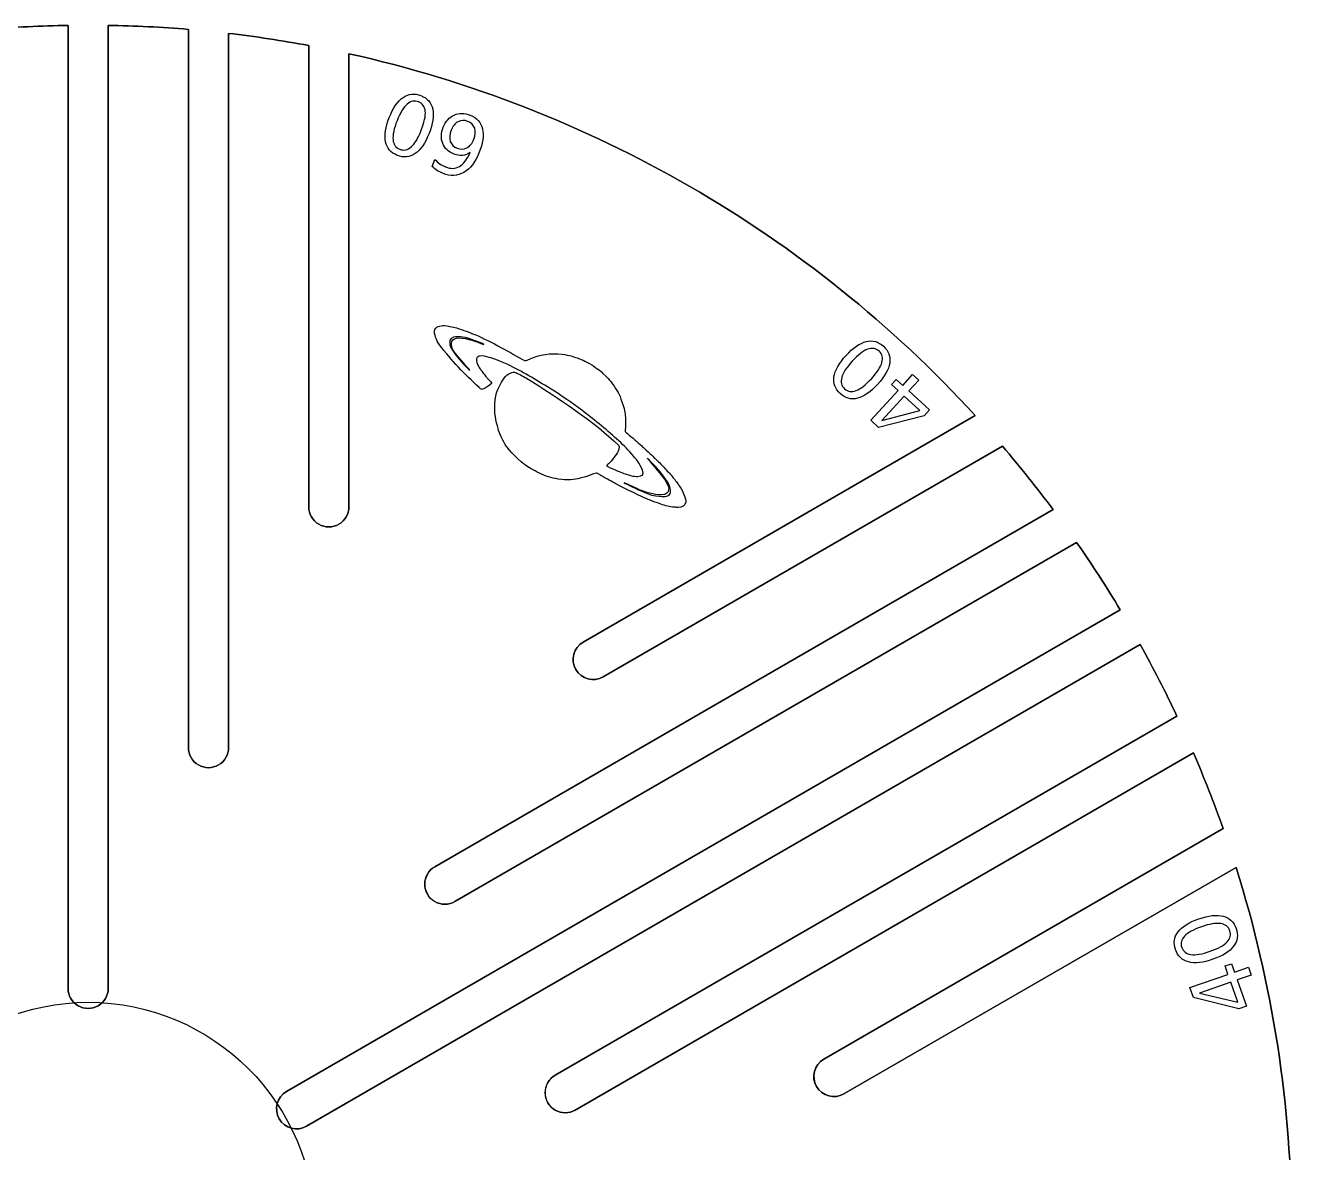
# Model space of a CAD drawing. Header units: millimetres. Extents: x 1 to 303, y 3 to 303.
# Drawn here: x 145.2 to 303, y 162.5 to 303 of the extents above; entities that cross this region are included whole.
import ezdxf

# ---------------------------------------------------------------- set-up
doc = ezdxf.new("R2010")
doc.units = ezdxf.units.MM
doc.layers.get('0').update_dxf_attribs({"linetype": 'CONTINUOUS'})

msp = doc.modelspace()

# ---------------------------------------------------------------- linework, layer by layer
at = {"color": 1}
for p, q in [((150.5, 182.97917), (150.5, 302.95834)), ((150.5, 302.95834), (150.5, 302.95834)), ((150.5, 302.95834), (150.5, 182.97917)), ((150.5, 302.95817), (150.5, 302.95834)), ((155.5, 302.95817), (155.5, 302.95834)), ((155.5, 302.95834), (155.5, 302.95834)), ((155.5, 302.95834), (155.5, 182.97917)), ((155.5, 182.97917), (155.5, 302.95834)), ((165.5, 212.97917), (165.5, 302.45743)), ((165.5, 302.45743), (165.5, 302.45743)), ((165.5, 302.45743), (165.5, 212.97917)), ((165.5, 302.45743), (165.5, 302.45743)), ((165.5, 302.45717), (165.5, 302.45743)), ((170.5, 301.95517), (170.5, 301.95484)), ((170.5, 301.95484), (170.5, 301.95484)), ((170.5, 301.95484), (170.5, 212.97917)), ((170.5, 212.97917), (170.5, 301.95484)), ((180.5, 300.43717), (180.5, 300.43679)), ((180.5, 242.97917), (180.5, 300.43679)), ((180.5, 300.43679), (180.5, 300.43679)), ((180.5, 300.43679), (180.5, 242.97917)), ((180.5, 300.43679), (180.5, 300.43679)), ((185.5, 299.41617), (185.5, 299.41602)), ((185.5, 299.41602), (185.5, 299.41602)), ((185.5, 299.41602), (185.5, 242.97917)), ((185.5, 242.97917), (185.5, 299.41602)), ((214.69229, 226.124996), (263.56803, 254.34342)), ((263.56803, 254.34342), (214.69229, 226.124996)), ((263.568, 254.34317), (263.56803, 254.34342)), ((263.56803, 254.34342), (263.56803, 254.34342)), ((263.56803, 254.34342), (263.56803, 254.34342)), ((266.95205, 250.523679), (217.19229, 221.794869)), ((217.19229, 221.794869), (266.95205, 250.523679)), ((266.952, 250.52367), (266.95205, 250.523679)), ((266.95205, 250.523679), (266.95205, 250.523679)), ((180.5, 242.97917), (180.5, 242.97917)), ((180.5, 242.97917), (180.5, 242.97917)), ((185.5, 242.97917), (185.5, 242.97917)), ((185.5, 242.97917), (185.5, 242.97917)), ((196.21152, 198.13461), (273.26671, 242.622449)), ((273.26671, 242.622449), (196.21152, 198.13461)), ((273.267, 242.62247), (273.26671, 242.622449)), ((273.26671, 242.622449), (273.26671, 242.622449)), ((273.26671, 242.622449), (273.26671, 242.622449)), ((276.20197, 238.543617), (198.71152, 193.80449)), ((198.71152, 193.80449), (276.20197, 238.543617)), ((276.202, 238.54357), (276.20197, 238.543617)), ((276.20197, 238.543617), (276.20197, 238.543617)), ((177.73076, 170.14423), (281.63577, 230.133816)), ((281.63577, 230.133816), (177.73076, 170.14423)), ((281.63577, 230.133816), (281.63577, 230.133816)), ((281.63577, 230.133816), (281.63577, 230.133816)), ((281.636, 230.13377), (281.63577, 230.133816)), ((284.13577, 225.803689), (180.23076, 165.81411)), ((180.23076, 165.81411), (284.13577, 225.803689)), ((214.6923, 226.12497), (214.69229, 226.124996)), ((214.69229, 226.124996), (214.69229, 226.124996)), ((284.136, 225.80367), (284.13577, 225.803689)), ((284.13577, 225.803689), (284.13577, 225.803689)), ((217.1923, 221.79487), (217.19229, 221.794869)), ((217.19229, 221.794869), (217.19229, 221.794869)), ((211.21152, 172.15385), (288.70197, 216.892982)), ((288.70197, 216.892982), (211.21152, 172.15385)), ((288.70197, 216.892982), (288.70197, 216.892982)), ((288.70197, 216.892982), (288.70197, 216.892982)), ((288.702, 216.89297), (288.70197, 216.892982)), ((165.5, 212.97917), (165.5, 212.97917)), ((165.5, 212.97917), (165.5, 212.97917)), ((170.5, 212.97917), (170.5, 212.97917)), ((170.5, 212.97917), (170.5, 212.97917)), ((290.76671, 212.31156), (213.71152, 167.82372)), ((213.71152, 167.82372), (290.76671, 212.31156)), ((290.767, 212.31157), (290.76671, 212.31156)), ((290.76671, 212.31156), (290.76671, 212.31156)), ((244.69229, 174.16347), (294.45205, 202.89228)), ((294.45205, 202.89228), (244.69229, 174.16347)), ((294.452, 202.89227), (294.45205, 202.89228)), ((294.45205, 202.89228), (294.45205, 202.89228)), ((294.45205, 202.89228), (294.45205, 202.89228)), ((196.2115, 198.13457), (196.21152, 198.13461)), ((196.21152, 198.13461), (196.21152, 198.13461)), ((296.06803, 198.05177), (247.19229, 169.83334)), ((247.19229, 169.83334), (296.06803, 198.05177)), ((296.068, 198.051771), (296.06803, 198.05177)), ((296.06803, 198.05177), (296.06803, 198.05177)), ((296.06803, 198.05177), (296.06803, 198.05177)), ((198.7115, 193.80447), (198.71152, 193.80449)), ((198.71152, 193.80449), (198.71152, 193.80449)), ((150.5, 182.97917), (150.5, 182.97917)), ((150.5, 182.97917), (150.5, 182.97917)), ((155.5, 182.97917), (155.5, 182.97917)), ((155.5, 182.97917), (155.5, 182.97917)), ((244.6923, 174.16347), (244.69229, 174.16347)), ((244.69229, 174.16347), (244.69229, 174.16347)), ((211.2115, 172.15387), (211.21152, 172.15385)), ((211.21152, 172.15385), (211.21152, 172.15385)), ((177.7308, 170.14427), (177.73076, 170.14423)), ((177.73076, 170.14423), (177.73076, 170.14423)), ((247.1923, 169.83337), (247.19229, 169.83334)), ((247.19229, 169.83334), (247.19229, 169.83334)), ((213.7115, 167.82377), (213.71152, 167.82372)), ((213.71152, 167.82372), (213.71152, 167.82372)), ((180.23076, 165.81411), (180.23076, 165.81411)), ((180.2308, 165.81407), (180.23076, 165.81411))]:
    msp.add_line(p, q, dxfattribs=at)
at = {"color": 7}
for p, q in [((191.838653, 287.525877), (191.838653, 287.525877)), ((198.993131, 287.650758), (198.993131, 287.650758)), ((191.533758, 286.757326), (191.533758, 286.757326)), ((195.860704, 285.374325), (196.211335, 286.258159)), ((195.860701, 285.374316), (195.860704, 285.374325)), ((201.1297, 263.709338), (201.1297, 263.709321)), ((207.52319, 261.14285), (208.07485, 261.405066)), ((253.132963, 258.210986), (253.719641, 258.850917)), ((253.719641, 258.850917), (254.530979, 258.107095)), ((254.530979, 258.107095), (255.760214, 259.447908)), ((255.760214, 259.447908), (256.525851, 258.745984)), ((247.281793, 257.686308), (247.281793, 257.686308)), ((250.546454, 253.760896), (253.944301, 257.467165)), ((253.944301, 257.467165), (253.132963, 258.210986)), ((256.525851, 258.745984), (255.296616, 257.405171)), ((255.296616, 257.405171), (257.86396, 255.051473)), ((246.723052, 257.07685), (246.723052, 257.07685)), ((254.709938, 256.765241), (251.926706, 253.729375)), ((256.652588, 254.984252), (254.709938, 256.765241)), ((257.182998, 254.3087), (251.513972, 252.873892)), ((251.926706, 253.729375), (256.652588, 254.984252)), ((257.86396, 255.051473), (257.182998, 254.3087)), ((251.513972, 252.873892), (250.546454, 253.760896)), ((217.70089, 248.183966), (217.61099, 248.061091)), ((217.61099, 248.061091), (218.07201, 247.852354)), ((223.95753, 247.709), (223.95759, 247.708907)), ((227.48146, 243.546363), (227.48164, 243.547228)), ((289.299597, 188.080923), (289.299597, 188.080923)), ((288.518844, 187.808792), (288.518844, 187.808792)), ((290.315696, 183.077484), (295.063655, 184.732377)), ((294.701383, 185.771752), (295.521174, 186.057488)), ((295.063655, 184.732377), (294.701383, 185.771752)), ((295.521174, 186.057488), (295.883446, 185.018114)), ((295.883446, 185.018114), (297.6011, 185.6168)), ((297.6011, 185.6168), (297.942963, 184.63598)), ((295.405519, 183.751558), (291.516387, 182.396007)), ((296.272935, 181.262904), (295.405519, 183.751558)), ((297.942963, 184.63598), (296.225309, 184.037295)), ((296.225309, 184.037295), (297.371662, 180.74836)), ((290.747704, 181.838034), (290.315696, 183.077484)), ((296.420116, 180.4167), (290.747704, 181.838034)), ((291.516387, 182.396007), (296.272935, 181.262904)), ((297.371662, 180.74836), (296.420116, 180.4167))]:
    msp.add_line(p, q, dxfattribs=at)
at = {"color": 1}
for points in [[(150.5, 302.95834), (147.162018, 302.902612), (143.826827, 302.735462), (140.5, 302.45717)], [(140.5, 302.45743), (143.826832, 302.735579), (147.162023, 302.902585), (150.5, 302.95817)], [(155.5, 302.95834), (158.837982, 302.902612), (162.173173, 302.735462), (165.5, 302.45717)], [(165.5, 302.45743), (162.173168, 302.735579), (158.837977, 302.902585), (155.5, 302.95817)], [(180.5, 300.43679), (177.184684, 301.05519), (173.849455, 301.561604), (170.5, 301.95517)], [(170.5, 301.95484), (173.849446, 301.56151), (177.184675, 301.055332), (180.5, 300.43717)], [(263.56803, 254.34342), (242.782205, 277.016657), (215.528492, 292.751649), (185.5, 299.41617)], [(185.5, 299.41602), (215.528493, 292.751466), (242.782197, 277.016439), (263.568, 254.34317)], [(273.26671, 242.622449), (271.251228, 245.326428), (269.145127, 247.961667), (266.952, 250.52367)], [(266.95205, 250.523679), (269.145258, 247.961683), (271.251439, 245.326449), (273.267, 242.62247)], [(181.75, 240.814107), (180.976497, 241.260689), (180.5, 242.086006), (180.5, 242.97917)], [(180.5, 242.97917), (180.5, 242.086006), (180.976497, 241.260689), (181.75, 240.814107)], [(185.5, 242.97917), (185.5, 242.086006), (185.023503, 241.260689), (184.25, 240.814107)], [(184.25, 240.814107), (185.023503, 241.260689), (185.5, 242.086006), (185.5, 242.97917)], [(184.25, 240.814107), (183.476497, 240.367525), (182.523503, 240.367525), (181.75, 240.814107)], [(181.75, 240.814107), (182.523503, 240.367525), (183.476497, 240.367525), (184.25, 240.814107)], [(276.20197, 238.543617), (278.106396, 235.801588), (279.918749, 232.996743), (281.636, 230.13377)], [(281.63577, 230.133816), (279.918602, 232.996754), (278.106336, 235.801568), (276.202, 238.54357)], [(214.69229, 226.124996), (213.49796, 225.433993), (213.089294, 223.906029), (213.779207, 222.711069)], [(213.784418, 222.714066), (213.09568, 223.906992), (213.501666, 225.432278), (214.6923, 226.12497)], [(284.13577, 225.803689), (285.756583, 222.885091), (287.279507, 219.913196), (288.702, 216.89297)], [(288.70197, 216.892982), (287.279562, 219.913194), (285.756724, 222.885079), (284.136, 225.80367)], [(213.779207, 222.711069), (214.469121, 221.516109), (215.996711, 221.106048), (217.1923, 221.79487)], [(217.19229, 221.794869), (215.997085, 221.110095), (214.473155, 221.52114), (213.784418, 222.714066)], [(166.75, 210.814107), (165.976497, 211.260689), (165.5, 212.086006), (165.5, 212.97917)], [(165.5, 212.97917), (165.5, 212.086006), (165.976497, 211.260689), (166.75, 210.814107)], [(170.5, 212.97917), (170.5, 212.086006), (170.023503, 211.260689), (169.25, 210.814107)], [(169.25, 210.814107), (170.023503, 211.260689), (170.5, 212.086006), (170.5, 212.97917)], [(290.76671, 212.31156), (292.100679, 209.214118), (293.329807, 206.07257), (294.452, 202.89227)], [(294.45205, 202.89228), (293.329936, 206.072577), (292.100888, 209.214125), (290.767, 212.31157)], [(169.25, 210.814107), (168.476497, 210.367525), (167.523503, 210.367525), (166.75, 210.814107)], [(166.75, 210.814107), (167.523503, 210.367525), (168.476497, 210.367525), (169.25, 210.814107)], [(194.953922, 195.968049), (194.954961, 196.8633), (195.434629, 197.689659), (196.2115, 198.13457)], [(196.21152, 198.13461), (195.43708, 197.688495), (194.959699, 196.862891), (194.959406, 195.969148)], [(303, 152.979171), (302.999991, 168.268858), (300.662315, 183.468671), (296.068, 198.051771)], [(296.06803, 198.05177), (300.662335, 183.46867), (303.000001, 168.268856), (303, 152.979171)], [(196.206469, 193.798616), (195.430632, 194.245329), (194.952884, 195.072798), (194.953922, 195.968049)], [(194.959406, 195.969148), (194.959112, 195.075405), (195.43595, 194.249487), (196.210097, 193.802863)], [(198.71152, 193.80449), (197.937787, 193.354143), (196.982306, 193.351903), (196.206469, 193.798616)], [(196.210097, 193.802863), (196.984244, 193.356238), (197.937928, 193.356851), (198.7115, 193.80447)], [(151.75, 180.814107), (150.976497, 181.260689), (150.5, 182.086006), (150.5, 182.97917)], [(150.5, 182.97917), (150.5, 182.086006), (150.976497, 181.260689), (151.75, 180.814107)], [(155.5, 182.97917), (155.5, 182.086006), (155.023503, 181.260689), (154.25, 180.814107)], [(154.25, 180.814107), (155.023503, 181.260689), (155.5, 182.086006), (155.5, 182.97917)], [(133.00842, 172.97077), (138.310522, 178.272872), (145.501716, 181.251561), (153.00002, 181.25156)], [(154.25, 180.814107), (153.476497, 180.367525), (152.523503, 180.367525), (151.75, 180.814107)], [(151.75, 180.814107), (152.523503, 180.367525), (153.476497, 180.367525), (154.25, 180.814107)], [(153.00002, 181.25156), (168.614427, 181.251557), (181.272402, 168.593577), (181.2724, 152.97917)], [(243.779358, 170.749639), (243.089485, 171.944541), (243.498078, 173.472422), (244.6923, 174.16347)], [(244.69229, 174.16347), (243.500728, 173.471198), (243.094073, 171.945237), (243.783111, 170.751802)], [(211.21152, 172.15385), (210.433685, 171.709425), (209.953105, 170.882776), (209.951761, 169.986931)], [(209.961067, 169.98871), (209.961125, 170.881997), (210.437803, 171.707379), (211.2115, 172.15387)], [(247.19229, 169.83334), (245.996711, 169.144643), (244.469232, 169.554738), (243.779358, 170.749639)], [(243.783111, 170.751802), (244.472148, 169.558367), (245.997, 169.147573), (247.1923, 169.83337)], [(177.73076, 170.14423), (176.536535, 169.453166), (176.127951, 167.925271), (176.817837, 166.730364)], [(176.818583, 166.730875), (176.128887, 167.92549), (176.537104, 169.452984), (177.7308, 170.14427)], [(209.951761, 169.986931), (209.950417, 169.091085), (210.428515, 168.262998), (211.205013, 167.816241)], [(211.21122, 167.823388), (210.43758, 168.269979), (209.961009, 169.095423), (209.961067, 169.98871)], [(211.205013, 167.816241), (211.981511, 167.369484), (212.9377, 167.372356), (213.7115, 167.82377)], [(213.71152, 167.82372), (212.938, 167.376923), (211.984859, 167.376796), (211.21122, 167.823388)], [(176.817837, 166.730364), (177.507722, 165.535458), (179.035213, 165.125365), (180.2308, 165.81407)], [(180.23076, 165.81411), (179.035227, 165.126007), (177.508278, 165.536259), (176.818583, 166.730875)]]:
    msp.add_open_spline(points, degree=3, dxfattribs=at)
at = {"color": 7}
for points in [[(190.532017, 291.463285), (191.010958, 292.67055), (191.589784, 293.50833), (192.268496, 293.976625)], [(192.268496, 293.976625), (192.94274, 294.442985), (193.681752, 294.51673), (194.485531, 294.197858)], [(194.180635, 293.429307), (193.677873, 293.62876), (193.204416, 293.533058), (192.760263, 293.1422)], [(194.485531, 294.197858), (195.289305, 293.878989), (195.778373, 293.318046), (195.952736, 292.51503)], [(192.760263, 293.1422), (192.311641, 292.749407), (191.892324, 292.061459), (191.502312, 291.078354)], [(195.017886, 292.246566), (194.959277, 292.836877), (194.680193, 293.231124), (194.180635, 293.429307)], [(194.514068, 289.883544), (194.904081, 290.866648), (195.07202, 291.654322), (195.017886, 292.246566)], [(195.952736, 292.51503), (196.122632, 291.710079), (195.968109, 290.703972), (195.489169, 289.496707)], [(198.620599, 291.784648), (199.232698, 292.056992), (199.900606, 292.049609), (200.624322, 291.7625)], [(190.073245, 288.443059), (189.898882, 289.246076), (190.051806, 290.252818), (190.532017, 291.463285)], [(191.502312, 291.078354), (191.111029, 290.092047), (190.944691, 289.303738), (191.0033, 288.713426)], [(197.264161, 290.27134), (197.556354, 291.007868), (198.008499, 291.512305), (198.620599, 291.784648)], [(199.109467, 290.956937), (198.733866, 290.757554), (198.443798, 290.400077), (198.239264, 289.884507)], [(200.319428, 290.993953), (199.883914, 291.166728), (199.480594, 291.15439), (199.109467, 290.956937)], [(201.179753, 290.135623), (201.041717, 290.535068), (200.754942, 290.821178), (200.319428, 290.993953)], [(200.624322, 291.7625), (201.453719, 291.433465), (201.962004, 290.864899), (202.149176, 290.056801)], [(193.260923, 287.817792), (193.70507, 288.208653), (194.122785, 288.897237), (194.514068, 289.883544)], [(195.489169, 289.496707), (195.008957, 288.286239), (194.43173, 287.447825), (193.757486, 286.981464)], [(197.186436, 288.23963), (196.939709, 288.841564), (196.965618, 289.518801), (197.264161, 290.27134)], [(198.239264, 289.884507), (198.033459, 289.365736), (197.999575, 288.906628), (198.137611, 288.507182)], [(201.073295, 288.760204), (201.277829, 289.275773), (201.313315, 289.734246), (201.179753, 290.135623)], [(202.149176, 290.056801), (202.335084, 289.245498), (202.188568, 288.236215), (201.709627, 287.02895)], [(191.533758, 286.757326), (190.729978, 287.076198), (190.243141, 287.638109), (190.073245, 288.443059)], [(191.0033, 288.713426), (191.05744, 288.12118), (191.335892, 287.72533), (191.838653, 287.525877)], [(191.838653, 287.525877), (192.338212, 287.327694), (192.812301, 287.424999), (193.260923, 287.817792)], [(198.630593, 286.905069), (197.910074, 287.19091), (197.428689, 287.635764), (197.186436, 288.23963)], [(198.137611, 288.507182), (198.272444, 288.109008), (198.557617, 287.823533), (198.993131, 287.650758)], [(198.993131, 287.650758), (199.428644, 287.477983), (199.833567, 287.489686), (200.207898, 287.685868)], [(200.207898, 287.685868), (200.579024, 287.88332), (200.86749, 288.241432), (201.073295, 288.760204)], [(193.757486, 286.981464), (193.078774, 286.51317), (192.337531, 286.438457), (191.533758, 286.757326)], [(196.211335, 286.258159), (196.408975, 286.046325), (196.620617, 285.860441), (196.846262, 285.700504)], [(196.846262, 285.700504), (197.068701, 285.541836), (197.301608, 285.414227), (197.544983, 285.317676)], [(199.661636, 286.757331), (199.316922, 286.719889), (198.973241, 286.769135), (198.630593, 286.905069)], [(199.272089, 285.383029), (199.779833, 285.681948), (200.231131, 286.258993), (200.625982, 287.114164)], [(200.625982, 287.114164), (200.326521, 286.910518), (200.005073, 286.791573), (199.661636, 286.757331)], [(201.709627, 287.02895), (201.259906, 285.895337), (200.632661, 285.099003), (199.827892, 284.639948)], [(196.553111, 284.849453), (196.322383, 284.996577), (196.09158, 285.171531), (195.860701, 285.374316)], [(197.259458, 284.485847), (197.016083, 284.582398), (196.780634, 284.7036), (196.553111, 284.849453)], [(199.827892, 284.639948), (199.021847, 284.177693), (198.165702, 284.126326), (197.259458, 284.485847)], [(197.544983, 285.317676), (198.185439, 285.063598), (198.761141, 285.085382), (199.272089, 285.383029)], [(196.15217, 264.866532), (196.30743, 265.446494), (196.87496, 265.580243), (197.38339, 265.555723)], [(197.38339, 265.555723), (197.7554, 265.534533), (198.49577, 265.393391), (198.9052, 265.264094)], [(198.9052, 265.264094), (199.78467, 264.98632), (200.47814, 264.73458), (201.18576, 264.436149)], [(196.77901, 263.161425), (196.41218, 263.728666), (196.10345, 264.568546), (196.15217, 264.866532)], [(198.53679, 264.10274), (197.97466, 263.942794), (198.05729, 263.598022), (198.07762, 263.135646)], [(198.49815, 262.466568), (198.00986, 263.199462), (198.31319, 264.111166), (199.19264, 264.014491)], [(199.70791, 264.10484), (199.30185, 264.16639), (198.84769, 264.205975), (198.53679, 264.10274)], [(199.19264, 264.014491), (200.4046, 263.992341), (201.26002, 263.551308), (202.31904, 263.202721)], [(201.1297, 263.709321), (200.49601, 263.92777), (200.04509, 264.053224), (199.70791, 264.10484)], [(202.31904, 263.202721), (202.39594, 263.227471), (201.83674, 263.465564), (201.1297, 263.709338)], [(201.18576, 264.436149), (203.37761, 263.51388), (205.57786, 262.180473), (207.52319, 261.14285)], [(249.982033, 263.560449), (250.778193, 263.755947), (251.494971, 263.56152), (252.132366, 262.977167)], [(201.72359, 257.835206), (199.92894, 259.505029), (198.29261, 261.171945), (196.77901, 263.161425)], [(198.07762, 263.135646), (198.12302, 262.449815), (200.49758, 259.978464), (200.56976, 259.998475)], [(200.56976, 259.998475), (200.59766, 260.008805), (199.22262, 261.449083), (198.49815, 262.466568)], [(208.07485, 261.405066), (209.19116, 261.935782), (210.70452, 262.156598), (212.06583, 261.987106)], [(247.463949, 261.830858), (248.341636, 262.788213), (249.180998, 263.364744), (249.982033, 263.560449)], [(250.144178, 262.605568), (249.585042, 262.398419), (248.948113, 261.905046), (248.23339, 261.125447)], [(251.573625, 262.367708), (251.174936, 262.73322), (250.698454, 262.812506), (250.144178, 262.605568)], [(251.934466, 260.964261), (252.090053, 261.536711), (251.969773, 262.004526), (251.573625, 262.367708)], [(252.132366, 262.977167), (252.769756, 262.392818), (253.026842, 261.694423), (252.903625, 260.881981)], [(201.46892, 261.5701), (201.32505, 261.385477), (201.36262, 261.081182), (201.58483, 260.634062)], [(202.68725, 261.65685), (202.32571, 261.77636), (201.73434, 261.889698), (201.46892, 261.5701)], [(201.58483, 260.634062), (201.68953, 260.423217), (201.81114, 260.211762), (201.85537, 260.164155)], [(205.63487, 260.543197), (204.46585, 261.112499), (203.50919, 261.473933), (202.68725, 261.65685)], [(210.91505, 257.512348), (209.19471, 258.574147), (207.28465, 259.707884), (205.63487, 260.543197)], [(212.06583, 261.987106), (212.55039, 261.926786), (212.93899, 261.852657), (213.19386, 261.77204)], [(213.19386, 261.77204), (214.45888, 261.371731), (214.53505, 261.340011), (215.4865, 260.817746)], [(215.4865, 260.817746), (215.91757, 260.638682), (216.19786, 260.353122), (216.54507, 260.120589)], [(245.959091, 259.172345), (246.082308, 259.984787), (246.583928, 260.870958), (247.463949, 261.830858)], [(248.23339, 261.125447), (247.516337, 260.343309), (247.080018, 259.666015), (246.924431, 259.093565)], [(250.621704, 258.93588), (251.336426, 259.715478), (251.774014, 260.391606), (251.934466, 260.964261)], [(252.903625, 260.881981), (252.775533, 260.069333), (252.272643, 259.184331), (251.394955, 258.226976)], [(201.85537, 260.164155), (201.89937, 260.116525), (201.96576, 260.023724), (202.00262, 259.957919)], [(202.00262, 259.957919), (202.07452, 259.829239), (202.35125, 259.471134), (202.54274, 259.258871)], [(202.54274, 259.258871), (203.11076, 258.629275), (203.31228, 258.376005), (203.28673, 258.323917)], [(203.69876, 255.14312), (203.63106, 256.951803), (203.94098, 257.496711), (204.84281, 259.01861)], [(204.84281, 259.01861), (205.32637, 259.636933), (205.97999, 259.809876), (206.2335, 259.71574)], [(206.2335, 259.71574), (206.5775, 259.581149), (207.17979, 259.259076), (207.62927, 258.999376)], [(207.62927, 258.999376), (211.65771, 256.500957), (216.06453, 253.576473), (219.11775, 250.654894)], [(216.54507, 260.120589), (216.82504, 259.934202), (216.97153, 259.803549), (217.50211, 259.266981)], [(217.50211, 259.266981), (218.02473, 258.738429), (218.03333, 258.728657), (218.31226, 258.346619)], [(246.723052, 257.07685), (246.085657, 257.661203), (245.831003, 258.359701), (245.959091, 259.172345)], [(246.924431, 259.093565), (246.763984, 258.520905), (246.883104, 258.051819), (247.281793, 257.686308)], [(248.714719, 257.452258), (249.26899, 257.659201), (249.904651, 258.153741), (250.621704, 258.93588)], [(202.21117, 257.635967), (202.04291, 257.579367), (202.00759, 257.593737), (201.72359, 257.835206)], [(203.28673, 258.323917), (202.96587, 258.038395), (202.52118, 257.802831), (202.21117, 257.635967)], [(214.53491, 255.0043), (213.34075, 255.929149), (211.99258, 256.804209), (210.91505, 257.512348)], [(218.31226, 258.346619), (219.00165, 257.402415), (219.17906, 257.068672), (219.5304, 256.055133)], [(247.281793, 257.686308), (247.677941, 257.323126), (248.155583, 257.245109), (248.714719, 257.452258)], [(251.394955, 258.226976), (250.514934, 257.267075), (249.676843, 256.689376), (248.880683, 256.493877)], [(219.5304, 256.055133), (219.84571, 255.144305), (219.9286, 254.772411), (219.9589, 254.120766)], [(248.880683, 256.493877), (248.079652, 256.298177), (247.360442, 256.492501), (246.723052, 257.07685)], [(204.1646, 252.47679), (203.98115, 253.084509), (203.59925, 254.620152), (203.69876, 255.14312)], [(218.8626, 251.445394), (217.58694, 252.601387), (215.80593, 254.036394), (214.53491, 255.0043)], [(219.9589, 254.120766), (219.9927, 253.395226), (219.9872, 253.093419), (219.9297, 252.531082)], [(219.9297, 252.531082), (219.9112, 252.356839), (219.9207, 252.332718), (220.06004, 252.23357)], [(205.23246, 250.405078), (204.97048, 250.678685), (204.40332, 251.788796), (204.1646, 252.47679)], [(220.76185, 249.545246), (220.08431, 250.349659), (219.6055, 250.767447), (218.8626, 251.445394)], [(220.06004, 252.23357), (220.43764, 251.920805), (220.84739, 251.587185), (221.17697, 251.28755)], [(221.17697, 251.28755), (221.46702, 251.02098), (221.71665, 250.798134), (221.99572, 250.556698)], [(208.20118, 247.711766), (207.12903, 248.312224), (205.87348, 249.484837), (205.23246, 250.405078)], [(218.96302, 249.723394), (218.72242, 249.335455), (217.92862, 248.353805), (217.82766, 248.319323)], [(219.11775, 250.654894), (219.27836, 250.392702), (219.08995, 249.943601), (218.96302, 249.723394)], [(222.11008, 247.534838), (221.73633, 248.405537), (221.31457, 248.889276), (220.76185, 249.545246)], [(221.99572, 250.556698), (222.10558, 250.461688), (222.34107, 250.24714), (222.51909, 250.079921)], [(222.51909, 250.079921), (223.25283, 249.390705), (223.64758, 249.014557), (223.77516, 248.883081)], [(217.82766, 248.319323), (217.80736, 248.312523), (217.75056, 248.251303), (217.70089, 248.183966)], [(218.07201, 247.852354), (218.92574, 247.465817), (219.53282, 247.214224), (219.91234, 247.08967)], [(222.69987, 249.030793), (222.68917, 249.006183), (224.45169, 246.935439), (224.60385, 246.728352)], [(223.95759, 247.708907), (223.22318, 248.526218), (222.82559, 248.899806), (222.69987, 249.030793)], [(223.77516, 248.883081), (223.98756, 248.690507), (224.19599, 248.482691), (224.38273, 248.292273)], [(224.38273, 248.292273), (224.73175, 247.909565), (225.11152, 247.517402), (225.43685, 247.156285)], [(210.37832, 246.709036), (209.57882, 246.961713), (208.88418, 247.354629), (208.20118, 247.711766)], [(211.56386, 246.436653), (211.20394, 246.519823), (210.74641, 246.565332), (210.37832, 246.709036)], [(212.77799, 246.318852), (212.56034, 246.307632), (212.36063, 246.331852), (211.56386, 246.436653)], [(215.352, 246.854941), (214.3052, 246.49624), (213.75462, 246.381914), (212.77799, 246.318852)], [(216.44974, 247.164075), (216.36624, 247.207785), (216.19206, 247.158775), (215.352, 246.854941)], [(216.90814, 246.893139), (216.71055, 247.013575), (216.50431, 247.135467), (216.44974, 247.164075)], [(217.33785, 246.636349), (217.29925, 246.657179), (217.10567, 246.772775), (216.90814, 246.893139)], [(218.67796, 245.885855), (218.43232, 246.025841), (217.44234, 246.580339), (217.33785, 246.636349)], [(219.91234, 247.08967), (220.41593, 246.921533), (220.99505, 246.733168), (221.48256, 246.769269)], [(221.48256, 246.769269), (222.09317, 246.797489), (222.27608, 246.924941), (222.11008, 247.534838)], [(225.33453, 245.868144), (225.18461, 246.179639), (224.19614, 247.49578), (223.95753, 247.709)], [(224.60385, 246.728352), (225.22026, 245.889474), (225.47051, 245.3366), (225.30978, 244.928571)], [(225.43685, 247.156285), (225.67747, 246.892128), (225.72681, 246.833427), (225.86496, 246.646975)], [(225.86496, 246.646975), (226.21642, 246.256827), (226.47688, 245.885123), (226.67849, 245.585269)], [(222.30635, 244.108475), (221.58144, 244.429993), (219.09617, 245.647404), (218.67796, 245.885855)], [(221.96423, 245.01117), (221.7597, 245.06263), (219.87473, 245.984585), (219.80606, 245.957224)], [(219.80606, 245.957224), (219.94084, 245.889114), (221.71038, 245.034438), (221.80338, 244.99757)], [(221.80338, 244.99757), (222.45087, 244.74075), (222.58823, 244.642723), (223.2425, 244.447387)], [(224.86221, 244.509633), (223.82155, 244.37075), (222.8666, 244.673175), (221.96423, 245.01117)], [(225.30978, 244.928571), (225.25438, 244.7883), (225.01128, 244.560542), (224.86221, 244.509633)], [(225.13141, 244.317911), (225.66789, 244.504925), (225.72328, 244.923889), (225.33453, 245.868144)], [(226.67849, 245.585269), (227.20437, 244.801923), (227.53334, 243.966551), (227.48146, 243.546363)], [(224.60059, 243.233009), (223.72745, 243.529712), (222.89535, 243.847266), (222.30635, 244.108475)], [(223.2425, 244.447387), (224.04076, 244.257818), (224.42135, 244.26187), (224.81786, 244.266521)], [(226.19202, 242.912953), (225.76229, 242.927733), (225.11911, 243.05675), (224.60059, 243.233009)], [(224.81786, 244.266521), (224.84496, 244.244241), (224.98594, 244.267721), (225.13141, 244.317911)], [(227.48164, 243.547228), (227.43104, 243.136851), (227.01855, 242.85326), (226.52908, 242.892243)], [(226.52908, 242.892243), (226.40729, 242.902753), (226.25547, 242.912063), (226.19202, 242.912953)], [(288.838493, 190.016194), (289.33181, 190.673366), (290.193312, 191.216255), (291.422997, 191.64486)], [(291.422997, 191.64486), (292.649435, 192.072333), (293.661741, 192.182557), (294.459916, 191.975532)], [(294.150477, 191.057742), (293.559914, 191.14012), (292.765275, 191.007259), (291.766562, 190.659159)], [(295.29676, 190.171225), (295.118741, 190.681969), (294.736647, 190.977475), (294.150477, 191.057742)], [(294.459916, 191.975532), (295.25371, 191.770623), (295.79291, 191.259897), (296.077514, 190.443355)], [(288.518844, 187.808792), (288.234239, 188.625334), (288.340789, 189.361135), (288.838493, 190.016194)], [(289.651384, 189.48959), (289.23884, 189.061223), (289.121578, 188.591668), (289.299597, 188.080923)], [(291.766562, 190.659159), (290.764594, 190.309925), (290.059534, 189.920068), (289.651384, 189.48959)], [(294.949862, 188.764272), (295.358013, 189.19475), (295.473645, 189.663734), (295.29676, 190.171225)], [(296.077514, 190.443355), (296.362116, 189.626819), (296.257759, 188.889965), (295.764442, 188.232792)], [(289.299597, 188.080923), (289.476482, 187.573433), (289.860206, 187.278498), (290.450769, 187.19612)], [(292.832973, 187.599581), (293.831686, 187.947681), (294.537316, 188.335912), (294.949862, 188.764272)], [(295.764442, 188.232792), (295.266744, 187.577736), (294.404676, 187.036471), (293.178239, 186.608998)], [(290.143019, 186.273454), (289.344838, 186.480477), (288.803446, 186.992257), (288.518844, 187.808792)], [(293.178239, 186.608998), (291.948553, 186.180393), (290.936813, 186.068545), (290.143019, 186.273454)], [(290.450769, 187.19612), (291.036937, 187.11586), (291.831005, 187.250347), (292.832973, 187.599581)]]:
    msp.add_open_spline(points, degree=3, dxfattribs=at)

doc.saveas('drawing.dxf')
